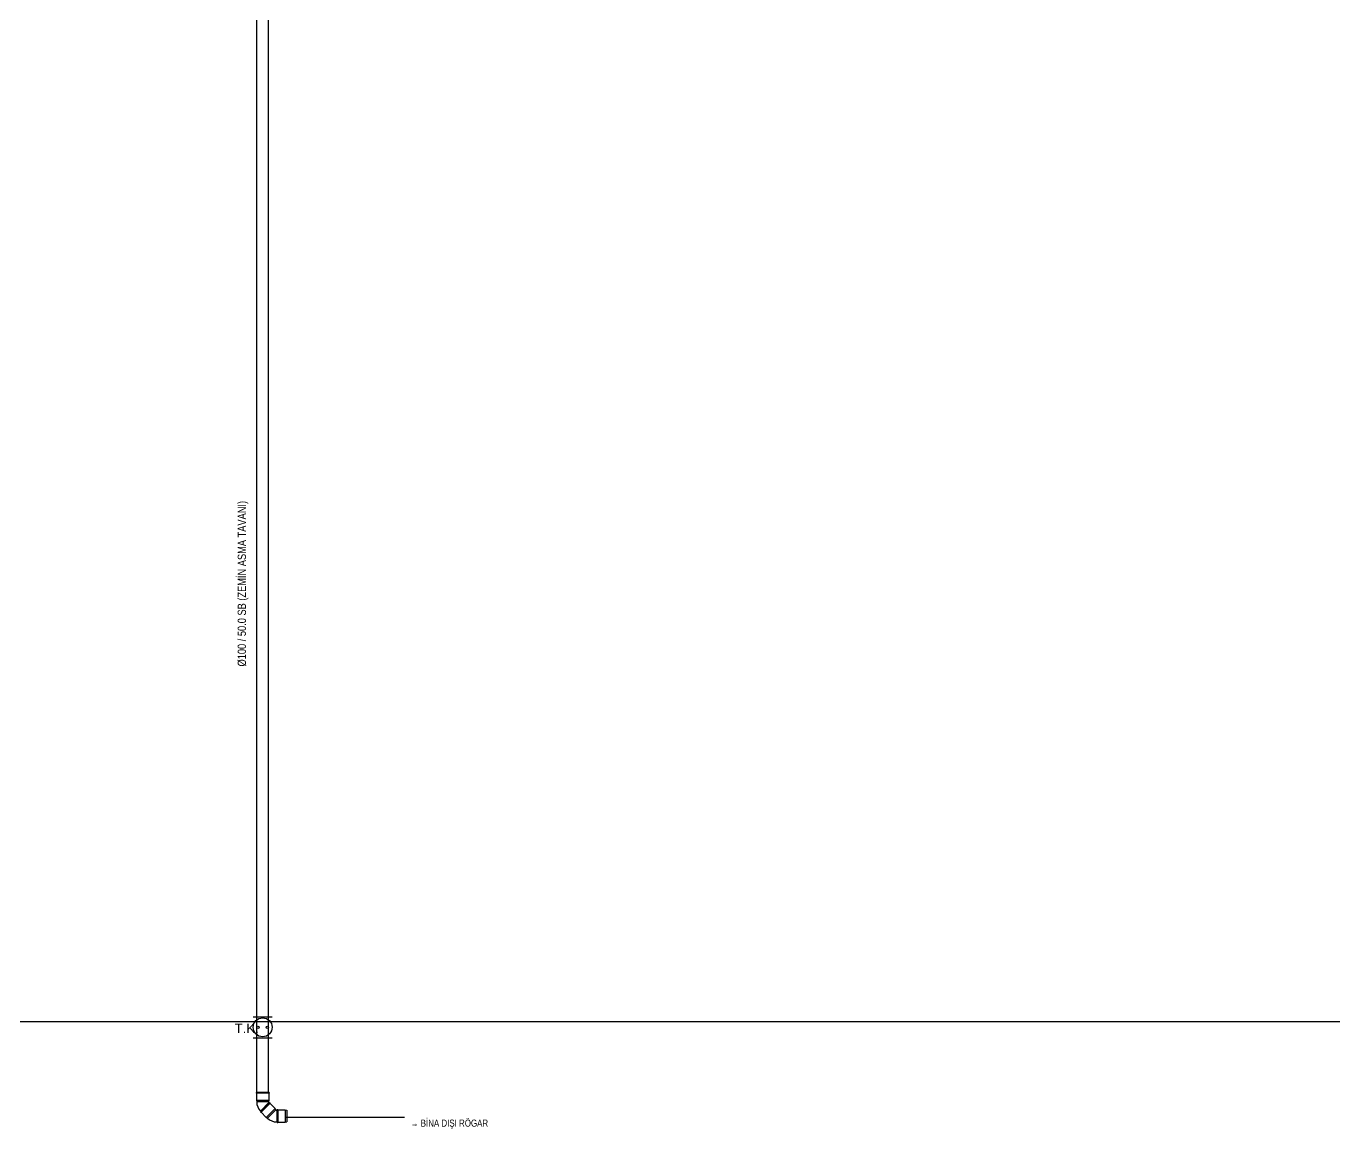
# Model space of a CAD drawing. Header units: centimetres. Extents: x 247996 to 315152, y -468471 to -440326.
# Drawn here: x 273920 to 275025, y -445941 to -445009 of the extents above; entities that cross this region are included whole.
import ezdxf
from ezdxf.enums import TextEntityAlignment as Align

# ---------------------------------------------------------------- set-up
doc = ezdxf.new("R2010")
doc.units = ezdxf.units.CM
doc.layers.add('SCOTT-MTY-PISSU-CAP', color=211, linetype='Continuous', lineweight=30)
for name, color, linetype in [('SCOTT-MTY-PVC', 43, 'Continuous'), ('SCOTT-MTY-ROGAR', 5, 'Continuous'), ('SCOTT-MTY-SEMA', 8, 'Continuous'), ('SCOTT-MTY-VANA', 1, 'Continuous')]:
    doc.layers.add(name, color=color, linetype=linetype)
doc.styles.add('MTYCAPLT', font='arial.ttf')
doc.styles.add('ROTAS', font='arial.ttf')

# ---------------------------------------------------------------- blocks, each defined once
blk = doc.blocks.new('MTY-TEMIZLEME KAPAGI KOLON')
at = {"layer": 'SCOTT-MTY-VANA', "color": 1, "ltscale": 75}
for p, q in [((-10, 11), (10, 11)), ((-10, -11), (10, -11))]:
    blk.add_line(p, q, dxfattribs=at)
for centre, radius in [((0, 0), 10), ((-5, 0), 1.25), ((5, 0), 1.25)]:
    blk.add_circle(centre, radius, dxfattribs=at)
at = {"layer": 'SCOTT-MTY-VANA', "color": 1, "ltscale": 75, "style": 'MTYCAPLT'}
blk.add_attdef('TK', (-29.6, -6), '', height=10, dxfattribs=at)
blk = doc.blocks.new('PVC DIRSEK')
at = {"layer": 'SCOTT-MTY-PVC', "color": 43}
for p, q in [((-5.5, 0), (-5.5, -0.6)), ((5.5, 0), (-5.5, 0)), ((5.5, -0.6), (-5.5, -0.6)), ((-5.3, -0.6), (-5.3, -6.9)), ((5.3, -6.9), (-5.3, -6.9)), ((-5.3, -6.9), (-5, -8)), ((5, -8), (-5, -8)), ((5.3, -8.7), (-1.8, -15.8)), ((5.6, -9), (-1.6, -16.1)), ((6.3, -9.1), (-1.3, -16.7)), ((6.2, -9.2), (-1.3, -16.7)), ((5.3, -6.9), (5, -8)), ((5.3, -0.6), (5.3, -6.9)), ((5.3, -8.7), (5.6, -9)), ((5.5, 0), (5.5, -0.6)), ((5.9, -8.7), (5.5, -9)), ((5.9, -8.7), (5.6, -9)), ((5.9, -8.7), (6.3, -9.1)), ((5.9, -8.7), (6.3, -9.1)), ((6.3, -9.1), (6.2, -9.2)), ((6.2, -9.2), (10.6, -13.7)), ((-1.5, -16.1), (-1.9, -16.5)), ((-1.6, -16.1), (-1.9, -16.5)), ((-1.9, -16.5), (-1.5, -16.9)), ((-1.9, -16.5), (-1.5, -16.9)), ((-1.8, -15.8), (-1.5, -16.1)), ((-1.3, -16.7), (-1.5, -16.9)), ((-1.3, -16.7), (-1.5, -16.9)), ((-1.3, -16.7), (3.1, -21.2)), ((10.6, -13.7), (3.1, -21.2)), ((3.1, -21.2), (4.1, -21.7)), ((11.2, -14.7), (4.1, -21.7)), ((10.6, -13.7), (11.2, -14.7)), ((11.9, -15), (11.9, -25)), ((11.9, -15), (12.3, -15)), ((12.3, -14.5), (12.3, -15)), ((12.3, -14.5), (12.9, -14.5)), ((12.3, -15), (12.3, -25)), ((12.9, -14.5), (12.9, -14.7)), ((12.9, -14.7), (12.9, -25.3)), ((12.9, -14.7), (19.1, -14.7)), ((19.1, -14.7), (20.3, -15.1)), ((19.1, -14.7), (19.1, -25.3)), ((20.3, -15.1), (20.3, -25)), ((11.9, -25), (12.3, -25)), ((12.3, -25), (12.3, -25.5)), ((12.3, -25.5), (12.9, -25.5)), ((12.9, -25.3), (19.1, -25.3)), ((12.9, -25.3), (12.9, -25.5)), ((19.1, -25.3), (20.3, -25))]:
    blk.add_line(p, q, dxfattribs=at)
for centre, radius, start, end in [((6, -8), 11, 180, 225), ((6, -8), 1, 180, 225), ((11.9, -14), 11, 225, 270), ((11.9, -14), 1, 225, 270)]:
    blk.add_arc(centre, radius, start, end, dxfattribs=at)

msp = doc.modelspace()

# ---------------------------------------------------------------- linework, layer by layer
at = {"layer": 'SCOTT-MTY-PVC'}
for p, q in [((274115, -445910), (274115, -441990)), ((274125, -445910), (274125, -441990)), ((274140, -445931), (274240, -445931))]:
    msp.add_line(p, q, dxfattribs=at)
at = {"layer": 'SCOTT-MTY-SEMA'}
msp.add_lwpolyline([(258900, -445850), (276550, -445850)], dxfattribs=at)

# ---------------------------------------------------------------- block references
at = {"layer": 'SCOTT-MTY-PISSU-CAP'}
ref = msp.add_blockref('MTY-TEMIZLEME KAPAGI KOLON', (274120, -445855), dxfattribs=dict(at, xscale=0.8, yscale=0.8))
ref.add_attrib('TK', 'T.K.', (274096.3, -445859.8), dxfattribs={"height": 8, "style": 'MTYCAPLT'})
at = {"layer": 'SCOTT-MTY-PVC'}
msp.add_blockref('PVC DIRSEK', (274120, -445910), dxfattribs=at)

# ---------------------------------------------------------------- texts
at = {"layer": 'SCOTT-MTY-PISSU-CAP', "style": 'ROTAS', "width": 0.8}
msp.add_text('Ø100 / 50.0 SB (ZEMİN ASMA TAVANI)', height=7, rotation=90, dxfattribs=at).set_placement((274108, -445550), align=Align.BOTTOM_LEFT)
at = {"layer": 'SCOTT-MTY-ROGAR', "style": 'ROTAS', "width": 0.8}
msp.add_text('→ BİNA DIŞI RÖGAR', height=6, dxfattribs=at).set_placement((274245, -445936), align=Align.MIDDLE_LEFT)

doc.saveas('drawing.dxf')
